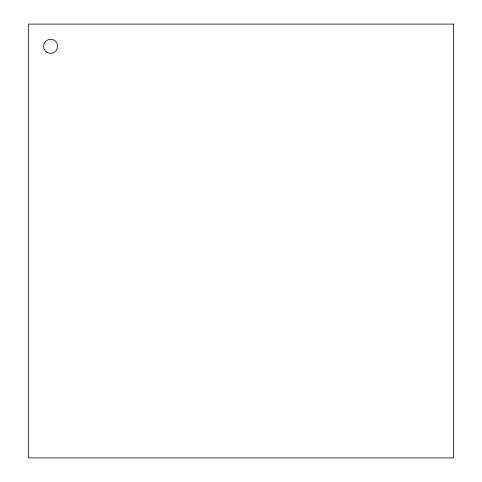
<?xml version="1.0" encoding="UTF-8"?>
<svg xmlns="http://www.w3.org/2000/svg" width="482" height="482" viewBox="0 0 482 482"><rect width="100%" height="100%" fill="white"/><g stroke="black" fill="none" stroke-linecap="round" stroke-linejoin="round"><path stroke-width="0.72" d="M453.514 24.1L28.486 24.1L28.486 457.9L453.514 457.9L453.514 24.1M47.122 52.339A7.025 7.025 0 0 0 57.665 46.254A7.025 7.025 0 0 0 47.122 40.163A7.025 7.025 0 0 0 47.122 52.339"/></g></svg>
